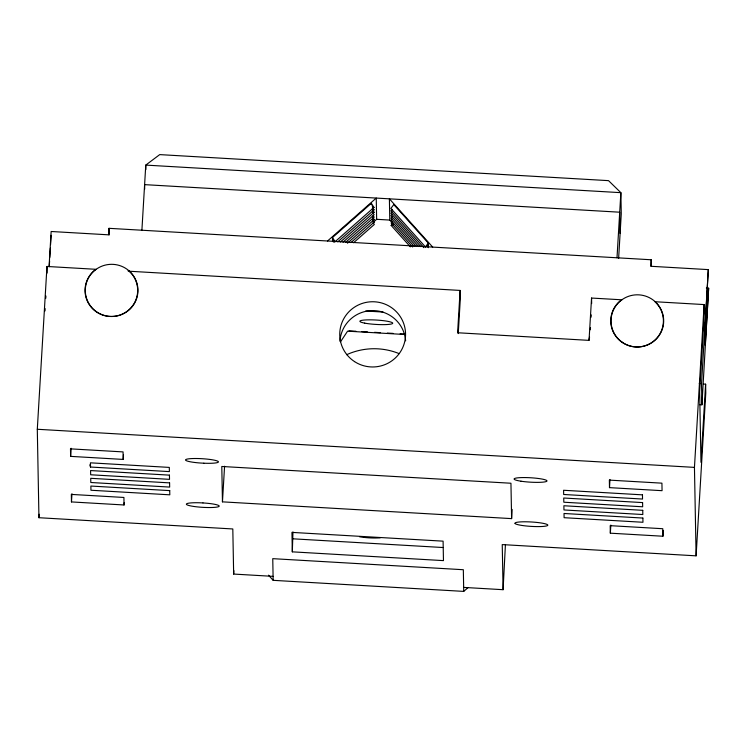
<?xml version="1.0" encoding="UTF-8"?>
<svg xmlns="http://www.w3.org/2000/svg" width="746" height="746" viewBox="0 0 746 746"><rect width="100%" height="100%" fill="white"/><g stroke="black" fill="none" stroke-linecap="round" stroke-linejoin="round"><path stroke-width="1.12" d="M505.424 544.571L503.084 589.694L463.658 587.41M273.083 576.36L233.657 574.066L232.808 528.961L38.951 517.715L37.3 429.267L46.97 266.462L96.131 269.315L94.015 270.77A26.334 26.091 -1.1 0 0 92.168 308.266A26.334 26.091 -1.1 0 0 130.046 308.76A26.334 26.091 -1.1 0 0 129.244 271.236L460.114 290.427L460.282 299.267L458.24 333.593M45.021 310.933L45.161 308.63M45.776 298.288L45.907 295.994M49.077 266.378L51.148 231.493L108.655 234.831L109.037 228.323L651.193 259.767L651.314 266.471M49.264 266.714L49.609 260.895M49.814 257.407L50.374 248.101M50.579 244.613L51.129 235.316M38.951 517.715L39.156 514.227M123.472 454.79L123.202 459.424L70.628 456.375L71.112 448.262M124.19 502.655L124.05 504.977L71.476 501.927L71.961 493.815M141.899 230.225L145.768 165.099L159.719 154.609L608.531 180.644L620.868 192.664L621.269 213.888L618.611 258.498M512.157 509.425L511.607 518.619L222.457 501.853L224.574 466.222M233.657 574.066L233.862 570.625M292.32 551.844L291.956 532.392L443.096 541.158L443.46 560.619L292.32 551.844L292.964 531.954M460.114 290.427L457.606 332.753L589.032 340.372L591.55 298.046L621.847 299.808L619.74 301.263A26.334 26.091 -1.1 0 0 617.893 338.759A26.334 26.091 -1.1 0 0 655.771 339.253A26.334 26.091 -1.1 0 0 654.969 301.729L704.131 304.573L704.289 313.423L699.645 391.566L700.97 462.324L705.613 384.181L703.329 384.05M590.356 329.769L590.487 327.485M591.102 317.19L591.242 314.896M616.998 257.78L620.868 192.664L145.768 165.099L145.843 169.575M609.491 487.632L609.351 480.116L661.926 483.166L662.066 490.682L609.491 487.632L609.976 479.519M663.259 530.434L662.914 536.234L610.349 533.185L610.825 525.072M651.193 259.767L650.801 266.275L708.308 269.614L704.97 329.247L705.268 345.165L708.653 288.189L706.35 288.049M503.084 589.694L502.245 544.589L696.102 555.835L694.451 467.378L704.131 304.573M699.645 404.668L701.93 404.798L701.529 383.575L708.308 269.614M701.93 404.798L708.653 288.189M696.102 555.835L705.781 393.03L705.613 384.181M340.568 341.733L347.58 331.177L404.248 334.469M392.07 209.318L390.895 210.848L423.905 247.644M392.116 211.752L390.941 213.281L420.884 246.646M392.163 214.186L390.988 215.715L418.627 246.516M392.209 216.62L391.035 218.14L416.371 246.376M392.256 219.054L391.081 220.574L414.114 246.245M392.293 221.478L391.128 223.007L412.622 246.963M410.365 246.833L391.174 225.441L392.928 223.147M425.397 246.917L428.325 243.103L393.785 204.6L390.857 208.414L425.397 246.917L428.372 245.537L427.206 247.057M327.541 240.995L376.254 198.072L376.646 219.305L373.168 222.373M332.557 241.592L332.474 237.545L371.349 203.294L373.998 207.435L335.122 241.685L332.52 239.97L334.115 242.459M337.761 241.835L374.035 209.868L372.45 207.388M340.4 241.984L374.082 212.302L372.496 209.812M343.039 242.133L374.128 214.736L372.543 212.246M345.668 242.282L374.175 217.17L373.112 215.51M347.44 243.187L374.222 219.594L372.636 217.114M350.946 242.581L374.268 222.028L372.674 219.548M353.585 242.73L374.315 224.462L373.252 222.802M268.523 575.166L273.157 580.332L463.732 591.392L468.078 587.559M391.174 225.441L393.151 224.518M376.646 219.305L389.785 220.07L392.107 222.653M365.689 311.026L383.034 312.033M348.979 330.842L355.954 331.252M361.763 331.588L367.573 331.923M374.539 332.324L380.348 332.66M387.323 333.07L393.133 333.406M400.108 333.807L404.752 334.077M699.254 383.444L701.529 383.575M37.3 429.267L694.451 467.378M90.518 467.033L169.379 471.603L169.305 467.406L90.443 462.828L90.518 467.033L89.818 464.842M293.094 538.826L443.077 547.527M372.263 206.297L373.998 207.435M372.301 208.731L374.035 209.868M372.347 211.165L374.082 212.302M372.487 218.457L374.222 219.594M372.534 220.891L374.268 222.028M432.689 247.094L389.393 198.837L389.785 220.07M332.474 237.545L335.122 241.685M662.914 536.234L662.774 528.718L610.2 525.669L610.349 533.185M620.103 233.423L619.712 212.2L144.603 184.635L144.687 189.111M591.55 298.046L591.653 303.575M511.607 518.619L510.945 483.24L221.795 466.474L222.457 501.853M463.732 591.392L463.331 569.72L272.756 558.661L273.157 580.332M428.325 243.103L428.418 247.681M371.349 203.294L371.377 204.917M123.202 459.424L123.062 451.908L70.488 448.859L70.628 456.375M124.05 504.977L123.911 497.461L71.336 494.412L71.476 501.927M109.037 228.323L109.158 235.018M46.97 266.462L47.101 273.092M339.952 341.295A32.917 32.619 -1.1 0 1 372.59 310.588A32.917 32.619 -1.1 0 1 405.637 340.847M380.152 537.857A92.159 91.329 -1.1 0 1 359.563 536.775M346.685 354.686A65.825 65.228 -1.1 0 1 399.166 353.623M128.004 270.845A49.497 49.05 -1.1 0 1 130.158 271.619M588.92 340.39A49.497 49.05 -1.1 0 1 589.564 337.024M704.746 333.462A57.601 57.078 -1.1 0 1 705.268 345.165M704.989 322.841A57.601 57.078 -1.1 0 1 704.97 329.247M202.968 502.935L199.76 502.785A16.459 2.201 3.4 0 0 186.491 504.445A16.459 2.201 3.4 0 0 203.714 507.392A16.459 2.201 3.4 0 0 219.231 506.114L218.951 505.667A16.459 2.201 3.4 0 0 202.968 502.935M203.826 463.21L200.609 463.033A16.459 2.201 3.4 0 1 187.899 458.949A16.459 2.201 3.4 0 1 215.799 460.515A16.459 2.201 3.4 0 1 203.826 463.21M642.455 494.85L563.594 490.271L563.668 494.477L642.53 499.046L642.455 494.85M169.445 475.137L90.583 470.567L90.667 474.773L169.519 479.342L169.445 475.137M642.595 502.59L563.734 498.011L563.817 502.217L642.67 506.786L642.595 502.59M169.594 482.876L90.732 478.307L90.807 482.503L169.668 487.082L169.594 482.876M642.744 510.329L563.883 505.751L563.957 509.956L642.819 514.526L642.744 510.329M169.734 490.616L90.872 486.047L90.956 490.243L169.808 494.822L169.734 490.616M642.884 518.06L564.023 513.49L564.107 517.696L642.959 522.265L642.884 518.06M515.113 523.552L514.973 523.114A16.459 2.201 3.4 0 1 539.451 522.741A16.459 2.201 3.4 0 1 540.645 526.555A16.459 2.201 3.4 0 1 515.113 523.552M621.884 342.022A26.334 26.091 -1.1 0 0 663.539 323.596A26.334 26.091 -1.1 0 0 626.612 297.076A26.334 26.091 -1.1 0 0 621.884 342.022M521.006 481.207A16.459 2.201 3.4 0 0 546.911 481.133A16.459 2.201 3.4 0 0 523.757 477.561A16.459 2.201 3.4 0 0 521.006 481.207M354.546 361.605A32.917 32.619 -1.1 0 0 405.507 336.269A32.917 32.619 -1.1 0 0 357.894 305.207A32.917 32.619 -1.1 0 0 354.546 361.605M96.159 311.53A26.334 26.091 -1.1 0 0 137.814 293.103A26.334 26.091 -1.1 0 0 100.897 266.583A26.334 26.091 -1.1 0 0 96.159 311.53M364.71 323.13A16.459 2.201 3.4 0 0 392.172 323.736A16.459 2.201 3.4 0 0 372.002 319.866A16.459 2.201 3.4 0 0 364.71 323.13"/></g></svg>
